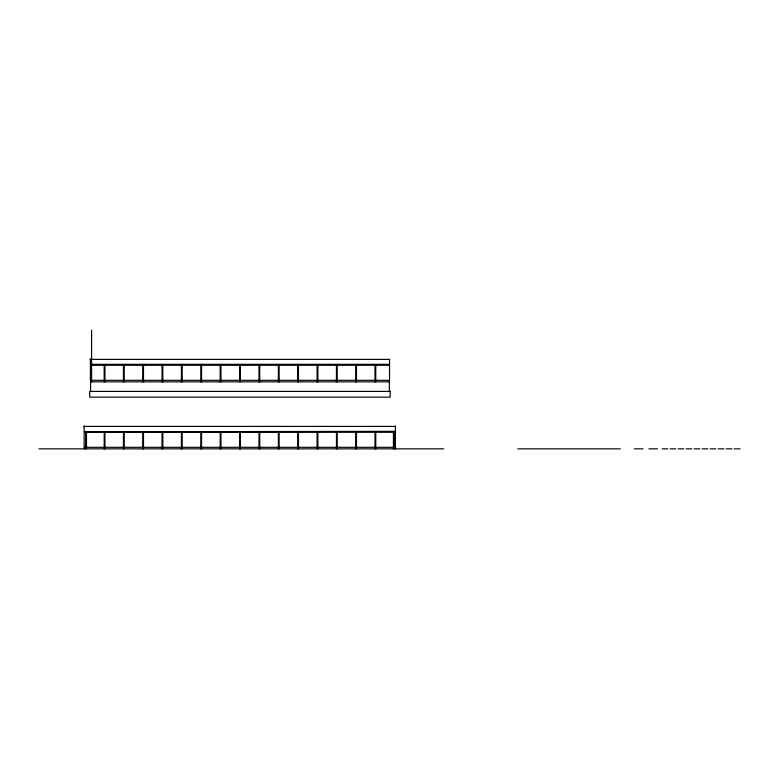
<?xml version="1.0" encoding="UTF-8"?>
<svg xmlns="http://www.w3.org/2000/svg" width="779" height="779" viewBox="0 0 779 779"><rect width="100%" height="100%" fill="white"/><g stroke="black" fill="none" stroke-linecap="round" stroke-linejoin="round"><path stroke-width="1.17" d="M389.12 365.03L389.052 364.543M389.052 365.069L389.12 364.562M85.427 431.809L394.573 431.332L394.602 432.238M90.812 364.543L90.812 365.069M394.544 431.362L394.544 432.257M90.315 359.07L90.315 359.742M84.239 426.707L84.22 426.074M395.469 426.707L395.45 426.074M90.432 359.742L90.452 359.109M84.103 426.074L84.103 426.746M90.841 364.329L389.081 364.329M104.289 364.806L104.824 364.806M123.54 364.806L124.085 364.806M143.375 364.806L142.839 364.806L142.723 381.846M162.168 364.806L162.704 364.806M181.526 364.806L182.062 364.806M200.904 364.806L201.44 364.806M220.291 364.806L220.837 364.806M239.689 364.806L240.234 364.806M259.086 364.806L259.631 364.806M278.483 364.806L279.018 364.806M297.86 364.806L298.396 364.806L298.513 381.846M317.219 364.806L317.754 364.806M336.547 364.806L337.083 364.806M356.383 364.806L355.837 364.806L355.73 381.846M375.098 364.806L375.634 364.806M90.841 365.283L389.081 365.283M90.559 381.846L389.364 381.846M85.768 431.809L86.45 431.809M162.1 431.809L162.772 431.809M181.458 431.809L182.13 431.809M239.62 431.809L240.302 431.809M297.792 431.809L298.474 431.809L298.513 448.85M317.15 431.809L317.822 431.809M356.451 431.809L355.769 431.809L355.73 448.85M393.473 431.809L394.155 431.809M85.349 432.287L394.573 432.287M38.95 448.85L443.748 448.85M517.811 448.85L620.298 448.85M634.457 448.85L643.055 448.85M648.878 448.85L657.476 448.85M662.121 448.85L667.837 448.85M670.144 448.85L675.86 448.85M678.168 448.85L683.884 448.85M686.182 448.85L691.908 448.85M694.206 448.85L699.931 448.85M702.23 448.85L707.955 448.85M710.253 448.85L715.969 448.85M718.277 448.85L723.993 448.85M726.301 448.85L732.017 448.85M734.315 448.85L740.04 448.85M85.378 431.362L85.281 431.848M395.576 448.85L395.576 447.312L84.161 447.312L84.161 426.405L395.391 426.405L395.391 447.312M394.193 431.809L394.193 448.85M393.434 431.809L393.434 448.85M389.364 380.308L389.315 391.418M375.751 364.806L375.751 381.846M375.751 448.85L375.751 431.809L375.03 431.809L374.981 448.85M374.981 364.806L374.981 381.846M356.49 364.806L356.49 381.846M356.49 431.809L356.49 448.85M337.2 364.806L337.2 381.846M337.2 448.85L337.2 431.809L336.479 431.809L336.431 448.85M336.431 364.806L336.431 381.846M317.871 364.806L317.871 381.846M317.871 431.809L317.871 448.85M317.102 364.806L317.102 381.846M317.102 431.809L317.102 448.85M297.744 364.806L297.744 381.846M297.744 431.809L297.744 448.85M279.135 364.806L279.135 381.846M279.135 448.85L279.135 431.809L278.415 431.809L278.366 448.85M278.366 364.806L278.366 381.846M259.738 364.806L259.738 381.846M259.738 448.85L259.738 431.809L259.017 431.809L258.979 448.85M258.979 364.806L258.979 381.846M240.341 364.806L240.341 381.846M240.341 431.809L240.341 448.85M239.581 364.806L239.581 381.846M239.581 431.809L239.581 448.85M220.944 364.806L220.944 381.846M220.944 448.85L220.944 431.809L220.223 431.809L220.184 448.85M220.184 364.806L220.184 381.846M201.557 364.806L201.557 381.846M201.557 448.85L201.557 431.809L200.836 431.809L200.787 448.85M200.787 364.806L200.787 381.846M182.179 364.806L182.179 381.846M182.179 431.809L182.179 448.85M181.41 364.806L181.41 381.846M181.41 431.809L181.41 448.85M162.821 364.806L162.821 381.846M162.821 431.809L162.821 448.85M162.051 364.806L162.051 381.846M162.051 431.809L162.051 448.85M143.492 364.806L143.492 381.846M143.492 448.85L143.492 431.809L142.771 431.809L142.723 448.85M124.192 364.806L124.192 381.846M124.192 448.85L124.192 431.809L123.471 431.809L123.433 448.85M123.433 364.806L123.433 381.846M104.941 364.806L104.941 381.846M104.941 448.85L104.941 431.809L104.22 431.809L104.172 448.85M104.172 364.806L104.172 381.846M91.601 330.15L91.601 381.846M90.559 380.308L90.607 391.418M86.488 431.809L86.488 448.85M85.729 431.809L85.729 448.85M84.346 447.312L84.346 448.85M389.539 359.401L90.374 359.401L90.374 380.308L389.539 380.308L389.539 359.401M390.182 391.418L89.741 391.418L89.741 397.154L390.182 397.154L390.182 391.418"/></g></svg>
